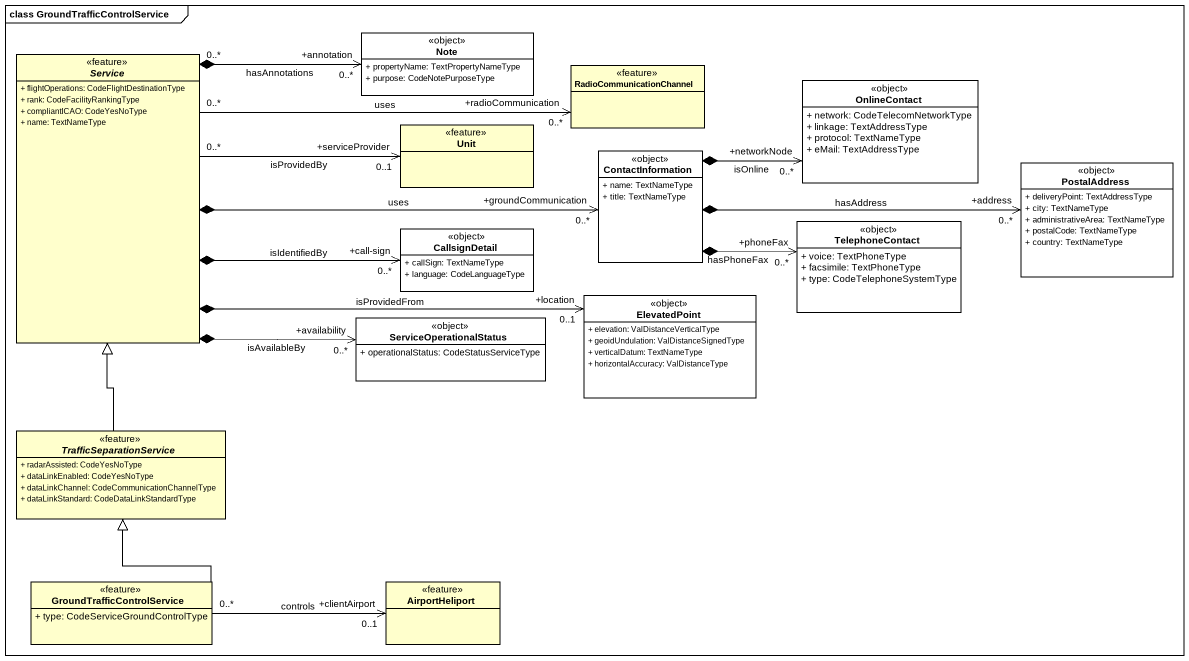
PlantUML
@startuml
mainframe class GroundTrafficControlService
hide circle
hide empty members
skinparam classAttributeIconSize 0
abstract class Service <<feature>> {
  + flightOperations: CodeFlightDestinationType
  + rank: CodeFacilityRankingType
  + compliantICAO: CodeYesNoType
  + name: TextNameType
}
class "Note" as Note_ <<object>> #FFFFFF {
  + propertyName: TextPropertyNameType
  + purpose: CodeNotePurposeType
}
class RadioCommunicationChannel <<feature>>
class OnlineContact <<object>> #FFFFFF {
  + network: CodeTelecomNetworkType
  + linkage: TextAddressType
  + protocol: TextNameType
  + eMail: TextAddressType
}
class Unit <<feature>>
class ContactInformation <<object>> #FFFFFF {
  + name: TextNameType
  + title: TextNameType
}
class PostalAddress <<object>> #FFFFFF {
  + deliveryPoint: TextAddressType
  + city: TextNameType
  + administrativeArea: TextNameType
  + postalCode: TextNameType
  + country: TextNameType
}
class CallsignDetail <<object>> #FFFFFF {
  + callSign: TextNameType
  + language: CodeLanguageType
}
class TelephoneContact <<object>> #FFFFFF {
  + voice: TextPhoneType
  + facsimile: TextPhoneType
  + type: CodeTelephoneSystemType
}
class ElevatedPoint <<object>> #FFFFFF {
  + elevation: ValDistanceVerticalType
  + geoidUndulation: ValDistanceSignedType
  + verticalDatum: TextNameType
  + horizontalAccuracy: ValDistanceType
}
class ServiceOperationalStatus <<object>> #FFFFFF {
  + operationalStatus: CodeStatusServiceType
}
abstract class TrafficSeparationService <<feature>> {
  + radarAssisted: CodeYesNoType
  + dataLinkEnabled: CodeYesNoType
  + dataLinkChannel: CodeCommunicationChannelType
  + dataLinkStandard: CodeDataLinkStandardType
}
class GroundTrafficControlService <<feature>> {
  + type: CodeServiceGroundControlType
}
class AirportHeliport <<feature>>
Service "0..*" *-right-> "+annotation\n0..*" Note_ : hasAnnotations
Service "0..*" -right-> "+radioCommunication\n0..*" RadioCommunicationChannel : uses
Service "0..*" -right-> "+serviceProvider\n0..1" Unit : isProvidedBy
Service *-right-> "+groundCommunication\n0..*" ContactInformation : uses
Service *-right-> "+call-sign\n0..*" CallsignDetail : isIdentifiedBy
Service *-right-> "+location\n0..1" ElevatedPoint : isProvidedFrom
Service *-right-> "+availability\n0..*" ServiceOperationalStatus : isAvailableBy
ContactInformation *-right-> "+networkNode\n0..*" OnlineContact : isOnline
ContactInformation *-right-> "+address\n0..*" PostalAddress : hasAddress
ContactInformation *-right-> "+phoneFax\n0..*" TelephoneContact : hasPhoneFax
TrafficSeparationService -up-|> Service
GroundTrafficControlService -up-|> TrafficSeparationService
GroundTrafficControlService "0..*" -right-> "+clientAirport\n0..1" AirportHeliport : controls
@enduml
